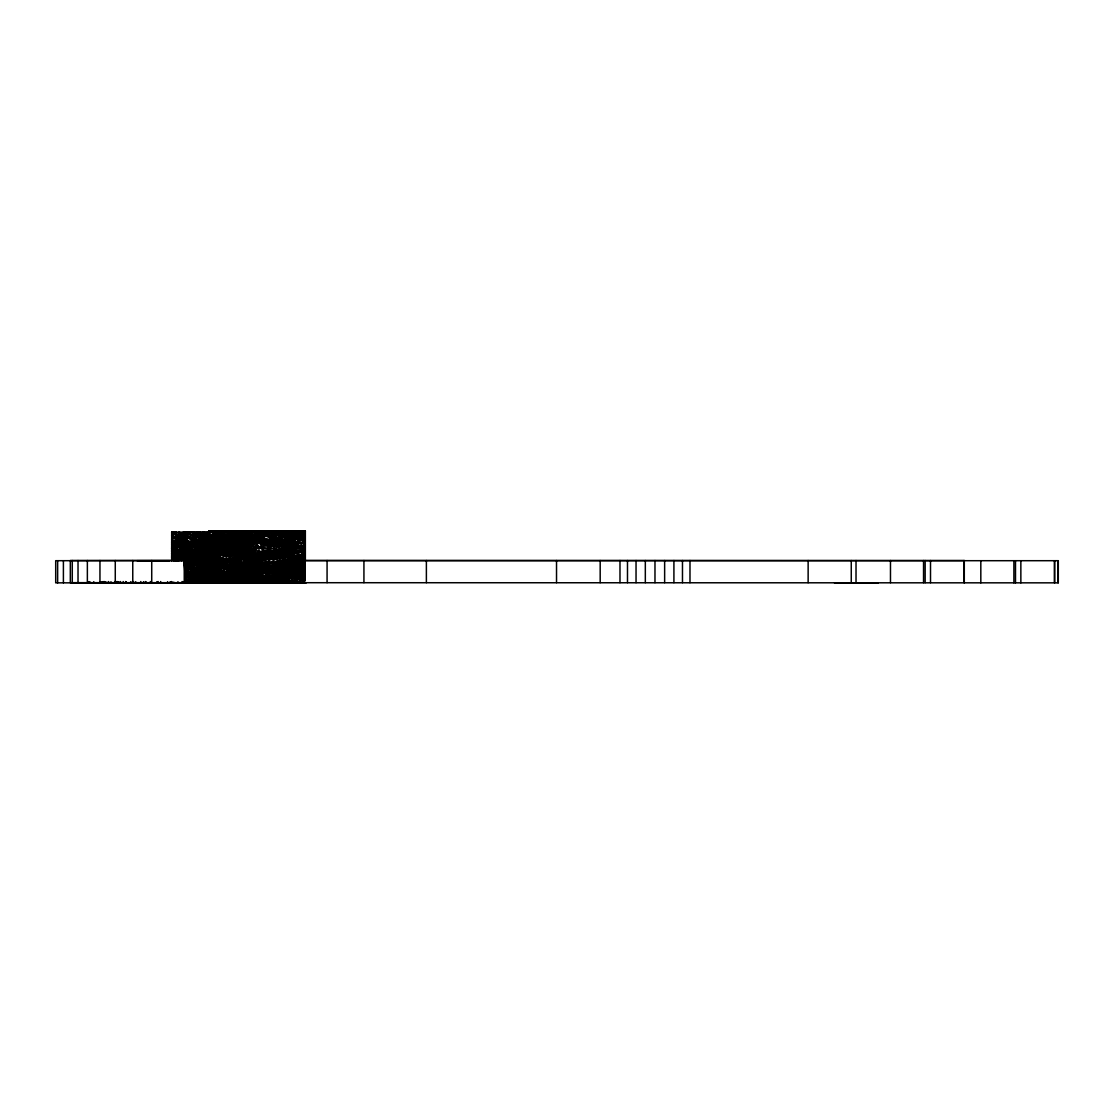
<?xml version="1.0" encoding="UTF-8"?>
<svg xmlns="http://www.w3.org/2000/svg" width="1114" height="1114" viewBox="0 0 1114 1114"><rect width="100%" height="100%" fill="white"/><g stroke="black" fill="none" stroke-linecap="round" stroke-linejoin="round"><path stroke-width="1.5" d="M57.65 582.845L57.65 560.704M72.271 582.664L72.271 560.523M209.112 531.977L209.112 531.155L290.726 531.155L290.392 532.116M306.28 582.845L55.7 582.845L55.7 560.704L184.242 560.537L185.328 582.664L186.317 578.737L186.317 531.921L211.674 531.865L213.234 532.979C224.763 534.859 237.895 537.491 246.319 546.111L246.194 547.768L243.242 550.288L229.804 552.154L222.842 536.113L223.733 530.974L305.347 530.974L305.347 560.523M304.498 582.664L304.498 531.824L305.347 530.974L253.157 531.949M184.242 582.664L184.242 560.537L185.648 581.647L190.243 582.664L191.218 575.381L190.647 560.662L189.45 554.396L186.317 551.026L186.637 546.222M186.609 547.587L186.317 551.026C222.828 569.839 263.781 562.528 302.911 561.567L305.013 562.681L293.706 560.746L290.058 561.776L280.31 565.606L276.3 569.143C279.475 579.531 296.282 576.843 305.013 579.503L305.013 531.935L288.275 531.921L305.347 530.974L263.642 531.921M304.693 564.074L305.013 531.935L282.176 531.921L305.347 530.974L266.302 531.921M186.317 553.686L186.651 550.595L186.317 553.686L189.45 554.396L197.164 560.286C201.704 573.863 220.363 578.096 233.258 578.556C257.404 578.89 280.881 572.039 305.013 570.967L303.481 576.69L300.251 580.102L299.318 582.664C262.096 572.457 224.081 586.117 186.317 578.737L184.242 560.537L186.01 580.171L194.198 582.664L195.688 581.411L198.487 581.202L212.008 582.664L214.556 581.035L215.656 582.664L218.748 581.216L219.653 582.664L224.471 581.299L244.829 582.413L279.127 581.438L292.188 582.664L289.25 581.327L277.191 582.664L238.647 563.002L210.268 559.284L201.063 552.6L186.317 539.092L190.87 535.235L198.696 531.865L231.141 547.127L269.644 562.57L300.251 580.102L305.055 580.547L305.013 531.935L278.375 531.921L305.347 530.974L276.202 531.921L305.347 530.974L287.872 531.921M167.573 583.026L167.601 581.731M182.209 582.845L182.223 581.55M143.497 582.845L143.525 581.731M158.118 582.664L158.146 581.55M186.595 565.355L186.317 576.634L199.239 582.664M186.317 539.092C195.507 548.269 226.003 549.272 222.187 566.204L217.648 567.541L206.925 566.901L195.368 564.993L186.317 562.083L209.766 582.664L205.241 581.564L200.311 575.311L191.371 568.21L187.291 567.249L186.317 565.592C226.253 574.866 266.246 563.531 305.013 554.911L301.184 551.764C263.753 546.946 225.543 545.414 188.336 537.254L186.317 535.207L190.759 532.06L202.818 536.962L232.534 541.905L248.882 541.85L253.059 539.928L254.382 537.533L285.365 544.078L305.013 546.682M194.198 582.664C188.308 577.72 183.74 572.109 186.609 563.754M177.906 583.026L177.948 581.731M192.527 582.845L192.569 581.55M305.013 537.672L262.612 531.907L211.674 531.865L206.884 535.778L206.076 539.065L207.315 542.072L216.2 549.689L235.695 561.386L256.136 565.313L258.852 567.555L259.256 569.727C251.848 580.018 236.934 575.311 226.239 574.462C212.495 572.234 198.236 571.691 186.317 563.475M191.399 569.811L197.568 574.49L200.116 579.865L204.544 577.957L214.556 581.035L207.65 576.718L194.964 571.036L191.399 569.811L186.317 569.922L186.581 563.656L186.317 571.064L191.218 575.381L210.268 578.166L229.763 582.664L266.065 580.505L282.357 580.909L305.013 574.156M130.672 582.845L130.728 581.731M145.293 582.664L145.349 581.55M186.637 562.166L186.317 568.697L191.371 568.21L203.013 573.25L204.795 575.27L215.197 577.706L224.471 581.299C230.598 564.645 225.112 546.709 216.784 531.893L208.931 535.82L188.336 537.254L187.974 533.397L186.317 531.921L190.759 532.06L190.87 535.235C205.923 540.012 221.783 541.543 237.352 543.799C244.871 546.097 266.065 544.704 256.331 532.938L253.365 531.921L223.733 531.796L233.634 531.921L223.733 530.974L260.954 531.921M187.417 583.026L187.486 581.731M202.052 582.845L202.107 581.55M212.482 582.162L235.11 582.845L236.14 581.689M257.821 581.605L257.752 582.845L261.303 582.093L273.487 582.845L270.772 581.968L277.553 582.845M275.924 581.912L288.122 582.664L282.357 580.909L272.387 582.664L272.457 581.424C282.176 575.882 293.999 574.838 305.013 575.465M195.772 583.026L195.841 581.731M210.393 582.845L210.476 581.55M305.013 576.69L276.258 575.534L242.114 576.718L239.719 576.161L233.188 571.05L271.565 576.579L273.584 578.291C283.067 574.058 294.166 576.398 303.189 570.967L305.013 568.377L287.356 564.923L261.874 561.79L245.345 566.149L232.144 567.527L230.974 562.194L233.536 557.682C256.861 550.205 282.037 546.487 305.013 556.68L282.12 562.041L275.172 565.188L263.057 565.661L233.188 571.05L206.368 562.152L189.45 554.396L186.317 555.106L186.609 552.043L186.317 555.106C196.537 560.453 216.743 562.556 218.817 575.465L225.014 579.503L252.516 578.096L254.229 580.129L254.27 581.202L249.731 582.664L242.267 578.751L239.552 580.116L247.002 582.664M172.183 551.514L171.681 556.68L182.543 560.467L171.681 551.207L172.113 544.788M118.85 582.845L118.92 581.731M133.471 582.664L133.555 581.55M192.917 532.06L172.851 532.241L171.681 535.388L186.553 545.498L186.317 548.826L192.764 550.901L208.541 553.602L219.124 553.393L233.536 557.682L251.875 560.76L261.874 561.79L264.394 558.462L263.099 554.299L255.273 549.467L200.047 540.986L193.112 540.541L191.441 541.515C186.832 558.281 229.387 572.763 240.554 563.976M202.609 583.026L202.706 581.731M217.244 582.845L217.341 581.55M172.071 543.869L171.681 549.007L186.428 552.781L184.451 553.867L171.681 551.207L172.127 546.041M186.567 545.4L186.317 548.826C207.246 553.742 228.871 555.51 207.538 531.893M186.122 556.903L180.036 553.143L177.056 549.216L171.681 547.322L172.071 542.295L171.681 549.007L186.985 551.541M191.678 549.035L186.317 547.155L186.567 543.799M207.705 583.026L207.803 581.731M222.327 582.845L222.438 581.55M171.681 553.853L172.071 549.132L171.681 553.853L186.498 559.813M210.838 583.026L210.95 581.731M225.46 582.845L225.571 581.55M211.897 583.026L212.008 581.731M226.518 582.845L226.629 581.55M186.581 565.62L186.317 568.697L187.291 567.249L213.958 560.37L236.795 575.771L238.104 574.838L252.516 578.096L246.486 581.16L235.221 580.589L240.777 577.971M108.49 582.845L108.587 581.731M123.111 582.664L123.208 581.55M172.127 539.844L171.681 544.412L184.882 549.188L186.247 550.274L180.036 553.143L187.124 555.802C181.624 553.978 174.787 542.81 184.924 543.033L179.619 538.508L173.7 537.435L171.681 539.273L186.428 552.781M186.609 541.195L186.317 544.231C223.691 562.041 265.466 556.178 305.013 551.764M186.651 553.059L186.317 556.513C196.9 560.356 210.24 563.447 216.325 573.766C228.816 580.478 244.077 576.133 257.654 577.108L258.072 580.923L252.948 582.664L250.72 582.385L249.327 579.753L246.291 578.096M172.183 552.976L171.681 558.044L176.012 560.843L179.215 560.537L179.368 556.429L180.524 555.454L187.124 555.802M186.651 554.494L186.317 557.863C196.37 565.299 209.502 563.406 220.823 567.221L210.268 559.284M187.291 567.249L188.127 570.312L186.317 571.064L194.672 572.29C193.502 577.122 196.788 581.411 201.453 582.664L195.688 581.411M184.868 560.996L171.681 551.207L172.183 546.264M223.789 582.664L224.471 581.299L186.317 551.026L186.651 547.726M99.981 582.845L100.107 581.731M114.603 582.664L114.728 581.55M177.056 549.216L175.761 544.467L176.806 541.696L178.477 540.722L185.913 548.896L184.882 549.188L179.911 544.857L173.7 537.435L178.7 533.982L178.881 532.088L186.525 535.068L184.924 536.252L176.123 532.241L171.681 532.088L171.681 560.802L172.183 556.067L171.681 559.395L173.965 560.885M250.873 575.618L258.476 575.005L254.438 576.258L243.604 574.476L241.863 572.875C261.887 564.561 284.056 569.727 305.013 568.377L299.722 569.505L276.3 569.143L243.882 570.312L227.005 569.351L200.172 562.473L191.093 563.865L186.317 560.621L186.651 557.46M186.247 550.274L171.681 545.818L175.873 545.957L171.681 542.936L172.183 538.341M289.25 581.327C293.915 581.759 304.025 576.439 297.466 571.566L284.808 570.549C268.516 575.395 249.815 574.323 233.55 568.948L236.836 567.277C258.002 575.841 284.237 573.083 305.013 564.408C278.389 546.751 243.841 548.38 216.784 531.893C223.775 533.871 240.847 539.817 237.31 549.731C222.173 563.085 202.776 549.481 186.317 545.637L190.494 545.776L186.317 542.755L186.651 539.691M172.183 552.196L171.681 556.68L175.19 556.318L186.679 561.08L180.524 555.454L171.681 551.207L180.969 550.288M186.651 553.519L186.317 556.513L189.812 556.137L197.15 561.47L200.172 562.473L208.764 570.883L218.817 575.465M200.45 561.609L204.029 559.799C208.708 566.191 226.796 566.33 221.602 577.4C211.66 582.594 197.763 578.11 187.138 575.506L186.317 576.634L184.242 560.537M93.66 582.845L93.799 581.731M108.295 582.664L108.42 581.55M89.774 582.845L89.914 581.731M104.396 582.664L104.535 581.55M88.452 582.845L88.605 581.731M103.087 582.664L103.226 581.55M171.681 560.802L172.071 557.877M186.317 547.155L193.975 547.044L186.317 541.014C196.12 547.782 218.024 550.191 218.748 563.865C209.432 563.294 177.558 541 205.38 543.186C223.26 548.199 244.815 544.398 260.091 555.997L260.23 557.209C250.511 567.973 231.921 567.416 218.748 563.865M260.551 573.473L263.572 568.307L261.651 564.199L236.906 560.105L233.536 557.682L264.505 557.028L297.382 553.686L305.013 549.272L300.947 546.682L301.393 543.493L296.658 537.951L279.015 531.893M305.013 564.408C293.72 562.904 277.358 561.721 274.141 548.241C271.05 533.578 290.963 536.113 299.248 531.963L305.013 533.16L302.159 534.623L301.838 536.642L302.186 538.911L305.013 541.794C291.952 547.782 276.829 545.609 263.196 542.894C249.48 540.931 237.867 530.612 223.761 531.907C249.383 541.153 287.106 551.402 260.356 582.664L253.867 582.316M249.188 582.051L233.815 582.58L230.542 580.979L229.303 577.344L231.434 572.359C238.647 573.362 247.113 576.746 253.602 571.858M172.155 536.461L171.681 539.273L184.952 546.027L186.553 545.498M237.769 572.095L250.107 571.538L253.783 574.504L241.543 575.381L237.769 572.095C259.437 563.419 282.886 569.658 305.013 565.856L277.832 560.885L267.778 547.809L270.354 537.77L273.069 534.205L293.219 531.879L305.013 539.051L302.186 538.911L288.331 531.935L271.454 531.921L305.347 530.974L287.217 531.921M235.708 566.121L234.706 563.823L236.906 560.105L250.747 555.051L265.842 552.182L284.265 551.917L295.948 549.132L305.013 549.272C284.961 555.775 262.528 550.163 243.339 559.618C263.308 561.303 282.246 558.072 301.727 554.911L301.184 551.764M172.851 533.578L172.851 532.241L171.681 532.088L173.338 533.578L173.7 537.435L184.924 536.252L184.033 539.301L185.425 541.167L179.619 538.508L180.036 536.683L183.866 533.982L189.436 532.102M222.758 533.063L245.748 542.309L251.374 546.556L250.497 548.464C232.77 559.562 208.75 551.346 194.24 538.327L196.315 535.026L204.057 531.921L208.931 535.82L221.449 541.571L230.863 539.385L231.169 538.466C238.967 532.283 250.009 535.416 258.88 537.018C268.92 540.568 283.624 538.911 289.849 548.979L288.415 552.279L277.832 560.885L293.706 560.746L280.575 554.229L263.391 550.149L256.429 557.251C235.945 574.392 207.301 558.824 186.317 551.026L195.591 550.107M258.267 531.921L223.733 530.974L234.024 531.921L223.733 531.796C244.62 531.698 268.655 527.34 283.179 545.595C285.142 548.004 285.114 551.639 283.067 553.992C268.794 564.519 251.569 573.933 233.188 571.05M170.707 582.845L171.013 581.828M204.057 531.921L203.333 533.968L199.545 536.071L198.668 539.12C206.215 547.907 218.623 551.277 229.804 552.154L235.138 549.745L250.497 548.464L278.389 543.924L298.914 537.296L305.013 536.349L302.159 534.623L295.516 535.764L285.922 538.522L278.375 542.755C258.74 549.884 242.406 533.731 223.761 531.907C249.633 533.592 276.899 552.864 302.186 538.911M194.964 571.036L196.83 568.878L199.712 568.767L231.434 572.359M209.376 532.979L206.076 533.327L202.386 538.327C212.704 555.635 238.229 549.94 255.273 549.467C262.319 546.877 267.123 538.744 262.612 531.907L223.733 531.796C247.712 533.968 276.369 533.69 295.948 549.132C281.508 562.305 250.956 561.247 234.051 552.084C226.574 540.722 222.424 529.61 243.284 533.202L256.29 542.852L258.991 547.155L258.949 551.193L257.529 553.561L253.226 557.097L241.766 563.364L238.647 563.002L238.118 563.949L227.089 567.332L216.283 560.996C209.181 551.388 197.067 547.016 186.317 542.755M213.025 547.489L208.931 535.82L230.863 539.385L234.302 544.83L235.138 549.745L242.128 553.895L248.325 554.104L249.035 552.14L255.273 549.467L255.19 552.266L252.836 555.872L233.146 555.232L231.085 553.63M187.138 575.506L188.127 570.312M254.326 581.759L253.825 582.845L256.498 582.023M282.357 580.909L271.524 579.35L268.46 582.664L272.457 581.424L263.809 577.79L254.27 581.202M216.283 560.996L214.932 562.5L210.142 563.949L204.809 562.556L199.824 557.682L197.596 559.242M235.778 573.167L232.937 576.467L233.968 579.6L249.689 574.03L247.962 572.512L241.863 572.875M209.167 582.845L209.85 581.466M206.076 533.327L193.321 533.801L193.502 531.907C211.813 540.304 233.049 537.728 251.374 546.556L241.668 548.52L233.146 555.232L242.128 553.895L243.186 552.084L249.035 552.14L256.68 556.262L269.727 560.036L278.054 555.789M194.672 572.29L197.819 573.39C209.223 566.413 225.223 574.852 238.104 574.838M303.481 576.69L305.013 578.082C296.435 577.233 286.173 577.024 280.074 570.006L279.92 569.115L273.738 566.678L271.732 570.424L271.9 573.056L272.888 574.49L276.258 575.534L300.251 580.102M236.836 567.277L239.747 565.815C258.754 574.824 285.323 572.93 302.911 561.567L305.013 561.567L293.623 555.162L287.134 555.357L283.541 559.646L297.382 559.869L301.727 554.911M212.008 582.664L196.83 568.878L225.014 579.503L236.795 575.771M255.009 570.828L269.142 565.021L273.738 566.678M182.961 559.423L185.189 557.863L186.971 559.59M171.681 535.388L176.123 532.241L176.249 535.402L186.498 538.215M238.647 563.002L241.362 560.788L238.786 558.824L251.639 558.044L256.457 561.247L243.506 562.445M236.906 560.105L198.125 555.245L193.989 556.262C191.455 568.948 207.691 571.844 215.197 577.706L218.01 576.342M300.947 546.682C285.017 539.051 267.68 534.344 250.232 531.893L245.748 534.804L239.496 533.049L227.437 531.907L250.274 536.572L261.804 544.69L268.195 545.763L294.542 547.085L300.947 546.682L305.013 543.493L285.268 542.128L280.185 536.614L262.612 531.907L212.83 545.526L201.188 545.331L198.306 546.501L197.164 548.185L194.546 548.492M236.084 582.552L246.584 582.204M186.317 569.922L187.834 568.864M249.773 537.505L244.495 539.872L237.017 541C222.786 533.327 206.41 534.469 190.87 535.235L187.974 533.397M239.747 565.815L241.766 564.547L261.651 564.199L252.335 569.533L233.55 568.948M280.867 568.237L299.165 560.871L301.365 559.117L305.013 559.117L299.513 557.71M213.234 532.979L220.349 548.325L220.572 550.929L219.124 553.393L212.175 548.227L207.58 549.884L200.868 550.093L194.658 552.962L186.317 551.026M272.387 582.664L304.066 572.666L303.189 570.967L299.722 569.505L286.423 571.538L283.555 573.111L305.013 572.666M215.754 574.518L209.669 576.453L200.924 570.953L203.013 573.25L209.822 574.114L214.194 573.195L225.961 575.729L242.114 576.718M964.292 582.664L964.292 560.523L302.535 560.412L248.45 582.399M245.177 580.38L248.018 578.89L239.552 580.116M212.732 559.409L219.695 555.844L194.658 552.962L212.732 559.409L194.532 544.676L188.336 537.254C203.208 543.576 218.678 549.968 235.138 549.745L222.73 544.635L216.213 546.236L212.83 545.526M257.654 577.108C250.928 580.686 242.615 585.268 235.221 580.589M282.009 572.039L278.639 573.71L291.339 574.615L297.466 571.566L286.117 567.722L282.886 564.241L296.7 563.308L299.596 567.235M213.999 570.215L216.395 569.087L186.317 560.621M205.909 579.224L203.778 580.213L208.583 581.814L210.811 580.798M181.29 532.784L186.442 532.979L184.075 532.046L178.7 533.982L187.082 534.093M250.107 571.538L229.512 579.767M203.013 573.25L200.311 575.311L191.079 576.927L186.317 573.418M234.581 540.986L226.198 543.729L237.839 549.035L249.035 552.14L242.128 553.895M217.898 570.619L220.864 569.324L203.583 564.157M226.281 555.733L215.698 559.882M217.759 564.728L213.902 565.745M173.951 533.133L176.123 532.241M188.572 532.952L190.759 532.06M233.968 579.6L230.542 580.979L242.949 581.717M268.947 581.592L264.38 582.664L267.318 579.21L271.565 576.579L299.318 582.664L305.055 580.547L296.101 576.203L292.634 572.095L283.945 568.558L277.47 563.503L298.858 562.305L302.367 565.856M232.144 567.527L218.762 572.039M201.871 564.951L196.844 566.803L213.22 572.359M258.072 580.923L262.89 579.294L271.524 579.35M257.418 582.19L262.041 580.673L265.118 581.8L260.356 582.664M282.093 544.245L267.778 547.809M229.804 552.154L225.696 553.449L213.373 546.668M279.92 569.115L265.995 573.557L255.788 569.922L251.555 566.232L241.766 563.364M208.234 581.926L205.032 582.845L204.113 581.397M219.124 560.481L226.615 558.295L234.97 562.64M234.706 563.823L227.075 565.828L219.486 561.762M199.503 549.007L211.047 545.985M284.641 550.427L289.849 548.979L295.948 549.132L283.179 545.595L274.141 548.241M186.01 580.171L209.822 574.114M242.267 547.211L246.319 546.111L236.057 542.323L230.292 544.3L238.312 547.977L242.267 547.211L241.07 544.119L237.017 541M222.897 561.094L226.783 560.119L235.695 561.386M250.33 577.275L254.438 576.258M222.549 572.54L226.755 571.51L233.453 575.395M252.794 582.121L245.721 582.845M186.511 538.772L179.619 538.508M303.927 575.465L299.555 576.411L305.013 579.503M228.356 534.915L234.469 539.677L253.449 544.078C247.433 534.093 234.887 530.097 223.733 531.796L240.318 531.893L243.284 533.202L244.996 531.907L250.274 536.572L263.6 533.996L278.375 542.755L280.575 554.229M229.303 577.344L225.376 578.166L219.235 574.476L222.647 573.905M232.993 582.051L227.576 582.845L218.525 582.232M297.382 559.869L301.365 559.117L305.013 560.412M233.815 582.58L228.314 581.898M210.142 563.949L216.2 565.383L211.368 560.996L204.029 559.799L209.724 561.359L212.022 563.587M206.132 537.714L198.668 539.12L208.541 543.59L214.153 541.85L209.794 539.719M216.325 573.766L219.221 573.334M197.568 574.49L191.218 575.381L187.723 574.225L186.317 572.234L210.268 578.166M197.819 573.39L212.927 578.027L215.197 577.706L213.234 575.646M246.486 581.16L262.89 579.294M258.88 537.018L264.115 536.294M241.668 548.52L237.839 549.035L216.213 546.236M185.648 581.647L190.522 580.979M183.977 537.658L186.79 537.324M198.598 537.477L206.466 536.572L218.093 542.49L209.919 544.983L194.24 538.327M179.911 548.673L182.529 548.367L184.952 546.027L182.571 543.242L186.999 544.69M269.421 582.107L262.57 582.845L261.303 582.093M245.498 561.386L251.875 560.76L249.703 559.117L233.146 555.232M274.267 541.905L263.196 542.894L254.382 537.533L250.274 536.572M246.918 563.002L261.874 561.79C254.758 557.195 246.528 554.577 238.048 554.619L240.833 551.152L252.14 550.984L250.747 555.051L244.857 554.939M207.65 576.718L194.56 574.894M276.425 531.921L290.726 531.155L255.969 531.935M275.896 531.921L290.726 531.155L258.476 531.935M275.144 531.921L290.726 531.155L261.233 531.907M286.312 531.921L305.347 530.974L268.92 531.921M285.17 531.921L305.347 530.974L261.915 531.949M272.47 531.949L290.726 531.155L264.227 531.949M283.778 531.921L305.347 530.974L280.366 531.921L293.219 531.879M305.013 533.16L296.24 533.662L288.331 531.935L233.494 531.921M270.855 531.963L290.726 531.155L266.719 531.921M270.73 531.907L290.726 531.155L268.794 531.921M295.28 574.323L304.164 574.156M186.525 535.068L176.249 535.402L173.338 533.578M276.314 577.275L289.877 577.233L293.274 580.7L285.56 580.338M271.454 531.921L298.803 535.152L300.655 533.341L299.248 531.963M289.821 556.359L296.909 556.332L295.154 558.699L288.248 558.56M186.748 560.523L70.321 560.523L70.321 582.664L1058.3 582.845L1058.3 560.704L304.15 560.704M137.106 560.704L169.62 560.704M834.456 582.845L878.347 582.845M278.375 531.921L288.999 531.935M223.733 531.796L241.543 531.921L223.733 530.974L234.678 531.921M239.552 531.921L209.112 531.155L217.355 531.935M238.452 531.949L209.112 531.155L217.676 531.935M211.173 565.842L205.185 565.466M255.593 531.921L223.733 530.974L235.583 531.921M235.931 531.949L209.112 531.155L218.483 531.963M252.975 531.921L223.733 530.974L236.739 531.921M233.188 531.921L209.112 531.155L219.263 531.963M250.441 531.921L223.733 530.974L238.118 531.921M230.807 531.921L209.112 531.155L220.488 531.977M195.911 532.617L201.063 532.798M248.004 531.921L223.733 530.974L239.733 531.921M229.916 531.963L209.112 531.155L220.293 531.879M245.693 531.921L223.733 530.974L243.534 531.921M227.688 531.949L209.112 531.155L221.909 531.907M171.681 547.322L179.354 547.225L171.681 541.195L186.122 547.893M225.613 531.935L209.112 531.155L223.677 531.921M288.526 569.992L283.416 569.7L272.888 574.49L292.69 575.465M295.057 570.326L303.189 570.967M275.172 565.188L288.679 566.72L299.722 569.505M286.423 571.538L292.634 572.095L289.793 573.64L271.565 576.579L292.091 576.537L299.318 582.664M302.159 534.623L305.013 534.873M185.425 541.167L178.477 540.722L184.924 543.033M296.742 544.579L282.859 542.852L273.069 534.205L298.914 537.296L300.683 539.803L305.013 541.794L272.248 531.907M279.656 582.176L284.683 582.845L281.675 581.856M184.451 553.867L187.138 554.285M186.692 539.789L184.033 539.301L186.553 540.485M305.013 549.272L287.454 545.554M209.669 576.453L219.18 579.336L213.053 573.445L208.597 572.304M183.935 582.218L186.818 582.845M172.545 582.162L175.608 582.845M283.374 582.664L276.704 580.84L273.584 578.291M266.733 582.385L268.752 582.845M206.396 574.866L211.563 576.091L204.614 572.791M192.123 582.107L197.387 582.845M293.623 555.162L274.81 550.065M186.651 582.107L189.436 582.845M208.095 564.199L203.402 562.918L195.145 555.287M214.194 573.195L191.302 566.065M190.856 578.974L204.057 582.664L200.116 579.865M205.895 559.493L199.824 557.682L226.783 560.119L230.974 562.194M180.524 555.454L186.038 557.209M301.393 543.493L280.185 536.614L296.658 537.951L300.683 539.803M201.899 581.355L196.134 579.461L203.277 576.787L218.748 581.216L212.927 578.027M171.681 559.395L176.012 560.843L174.814 554.563L171.681 555.287L172.127 550.692L171.681 555.287L175.19 556.318L181.373 560.815M186.163 556.346L171.681 551.207M206.925 566.901L212.426 568.767L210.337 569.811L204.948 567.903M211.869 571.162L201.063 567.388M182.236 582.009L184.604 582.845M171.681 542.936L185.913 548.896M186.247 542.518L173.7 537.435M226.88 561.679L230.89 563.545M223.12 562.486L227.033 564.45M226.49 573.083L229.874 574.949M188.336 537.254L201.188 545.331L219.124 553.393L200.534 548.729L193.112 540.541L209.975 546.25L212.175 548.227M205.241 581.564L206.828 582.664M197.164 560.286L200.172 562.473M191.399 571.245L194.532 573.571L188.196 571.663L191.316 573.961M277.776 578.834L279.071 580.199M250.232 531.893L253.797 536.057M238.118 563.949L238.633 564.854M302.535 560.412L302.911 561.567M236.084 576.634L236.307 577.498M239.691 581.55L239.844 582.664M225.07 581.731L225.209 582.845M238.382 581.55L238.521 582.664M223.761 581.731L223.9 582.845M234.497 581.55L234.636 582.664M219.876 581.731L220.001 582.845M228.203 581.55L228.314 582.664M213.568 581.731L213.693 582.845M219.709 581.55L219.806 582.664M205.087 581.731L205.185 582.845M116.288 581.55L116.399 582.845M101.666 581.731L101.778 583.026M117.346 581.55L117.457 582.845M102.725 581.731L102.836 583.026M120.493 581.55L120.59 582.845M105.858 581.731L105.969 583.026M125.59 581.55L125.687 582.845M110.968 581.731L111.052 583.026M209.376 581.55L209.446 582.664M194.741 581.731L194.825 582.845M132.455 581.55L132.524 582.845M117.819 581.731L117.903 583.026M197.568 581.55L197.624 582.664M182.947 581.731L183.002 582.845M140.81 581.55L140.879 582.845M126.188 581.731L126.244 583.026M150.348 581.55L150.39 582.845M135.727 581.731L135.769 583.026M184.771 581.55L184.799 582.664M170.15 581.731L170.177 582.845M160.695 581.55L160.722 582.845M146.073 581.731L146.087 583.026M1058.119 560.704L1058.119 582.845M1054.638 560.704L1054.638 582.845M1054.457 560.704L1054.457 582.845M1020.856 560.704L1020.856 582.845M1015.495 560.704L1015.495 582.845M1013.893 560.704L1013.893 582.845M980.821 560.704L980.821 582.845M964.111 560.523L964.111 582.664M930.51 560.523L930.51 582.664M925.149 560.523L925.149 582.664M923.548 560.523L923.548 582.664M890.476 560.523L890.476 582.664M856.025 560.523L856.025 582.664M851.263 560.523L851.263 582.664M808.137 560.523L808.137 582.664M689.984 560.523L689.984 582.664M682.478 560.523L682.478 582.664M673.914 560.523L673.914 582.664M664.64 560.523L664.64 582.664M654.976 560.523L654.976 582.664M645.326 560.523L645.326 582.664M636.038 560.523L636.038 582.664M627.488 560.523L627.488 582.664M619.983 560.523L619.983 582.664M600.181 560.523L600.181 582.664M556.527 560.523L556.527 582.664M426.384 560.523L426.384 582.664M363.93 560.523L363.93 582.664M327.07 560.523L327.07 582.664M187.486 532.06L187.486 533.397M171.459 581.55L171.459 582.845M156.837 581.731L156.837 583.026M151.727 560.523L151.727 582.664M132.761 560.523L132.761 582.664M115.271 560.523L115.271 582.664M99.954 560.523L99.954 582.664M87.365 560.523L87.365 582.664M78.022 560.523L78.022 582.664M63.401 560.704L63.401 582.845M172.071 554.661L171.681 558.044L179.215 560.537L175.497 557.891L171.681 558.044L172.155 554.73M265.842 552.182L260.091 555.997L269.532 558.253L276.996 554.549L265.842 552.182M251.555 566.232L249.132 567.945L243.005 567.778L245.345 566.149L251.555 566.232M243.451 565.313L238.535 568.418L250.859 568.794L256.136 565.313L243.451 565.313M210.908 555.315L209.084 556.513L203.11 554.312L204.851 553.185L210.908 555.315M215.016 555.649L211.019 558.058L199.072 553.686L202.762 551.569L215.016 555.649M267.402 553.825L264.102 555.663L269.115 556.735L272.846 554.925L267.402 553.825M214.431 534.692L211.883 535.973L220.739 540.012L227.312 538.508L217.703 533.481L214.431 534.692M231.935 549.662L225.209 551.806L216.631 547.517L223.287 546.125L231.935 549.662M218.497 535.221L215.392 536.294L220.001 538.452L223.301 537.616L218.497 535.221M237.352 543.799L234.302 544.83L238.493 546.709L242.1 545.707L237.352 543.799M263.572 568.307L259.256 569.727L266.636 571.983L276.3 569.143L268.641 566.692L263.572 568.307M284.112 547.155L279.544 548.561L289.849 548.979L284.112 547.155M268.14 568.07L263.294 569.519L267.165 570.619L272.095 569.212L268.14 568.07M210.281 541.195L207.315 542.072L202.637 539.844L206.076 539.065L210.281 541.195M228.217 549.425L224.736 550.358L220.349 548.325L223.789 547.559L228.217 549.425M229.498 576.175L225.682 576.941L222.508 575.144L226.239 574.462L229.498 576.175M194.156 561.79L190.87 562.208L186.317 559.214L197.15 561.47L194.156 561.79M264.338 538.146L259.172 538.633L263.934 541.307L269.449 540.889L264.338 538.146M294.152 564.45L287.356 564.923L288.679 566.72L295.391 566.358L294.152 564.45M190.118 557.71L186.317 557.863L193.836 560.356L190.118 557.71M287.287 577.999L280.491 577.999L281.731 579.503L288.693 579.656L287.287 577.999M293.985 539.079L285.922 538.522L288.066 541.223L296.032 541.766L293.985 539.079M242.198 537.366L235.235 536.029L237.95 538.605L244.495 539.872L242.198 537.366M244.286 536.781L229.93 533.94L236.071 539.176L248.882 541.85L244.286 536.781M213.958 551.416L201.968 548.325L197.192 543.061L208.513 546.612L213.958 551.416M209.446 549.453L203.57 547.893L201.188 545.331L206.898 547.016L209.446 549.453"/></g></svg>
